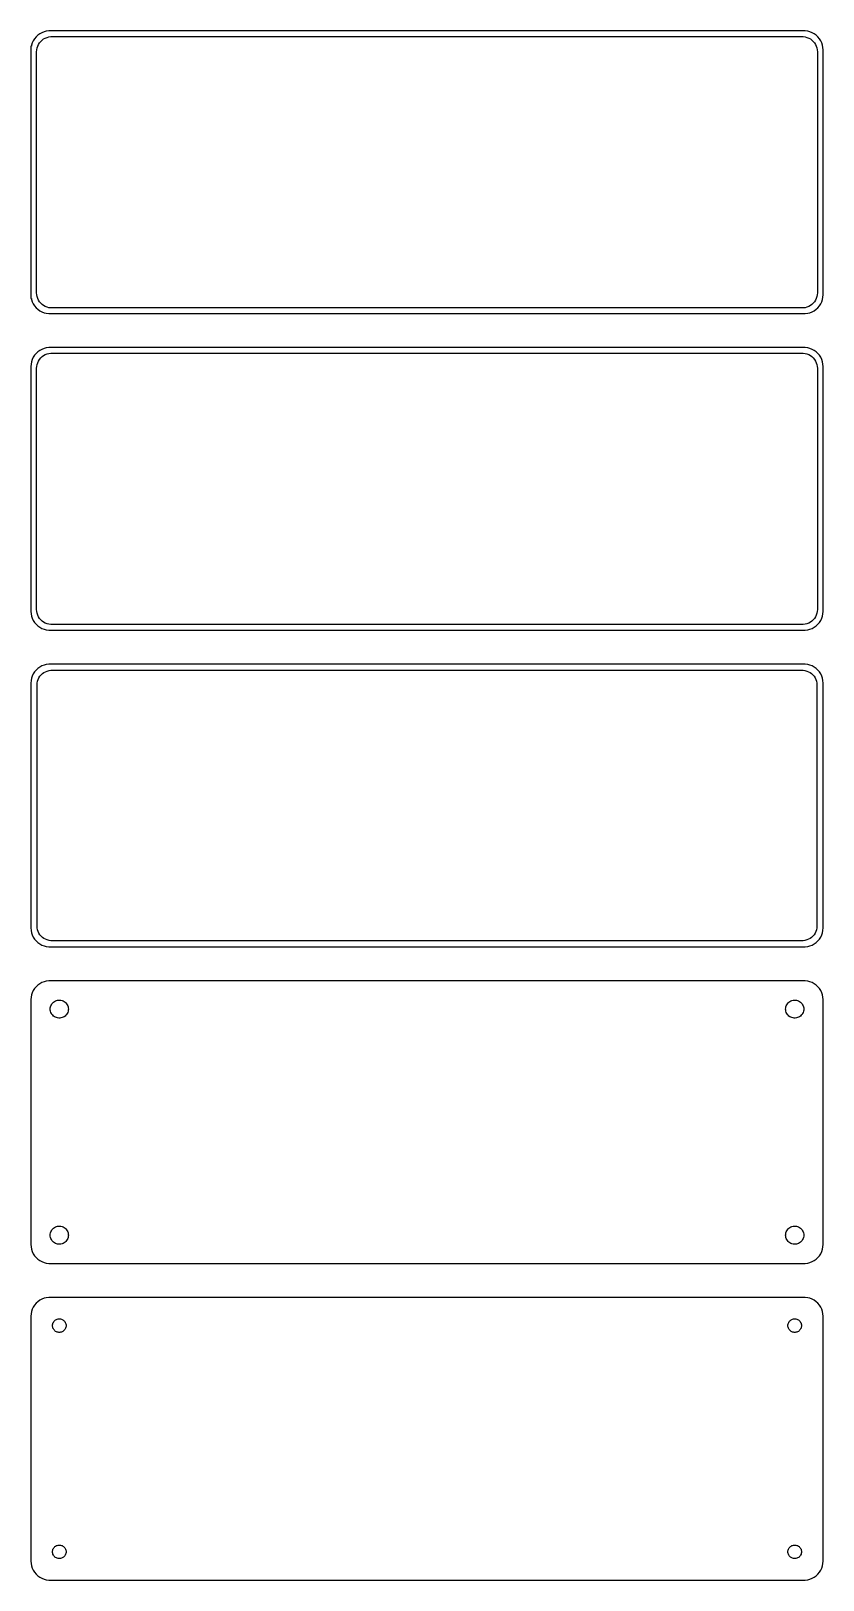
# Model space of a CAD drawing. Header units: metres. Extents: x -105 to 105, y 299 to 709.
import ezdxf

# ---------------------------------------------------------------- set-up
doc = ezdxf.new("R2010")
doc.units = ezdxf.units.M

msp = doc.modelspace()

# ---------------------------------------------------------------- linework, layer by layer
for p, q in [((-104.382, 706.909), (-104.649, 706.341)), ((-104.045, 707.439), (-104.382, 706.909)), ((-103.645, 707.923), (-104.045, 707.439)), ((-103.187, 708.353), (-103.645, 707.923)), ((-102.679, 708.722), (-103.187, 708.353)), ((-102.129, 709.024), (-102.679, 708.722)), ((-102.416, 706.738), (-102.05, 707.082)), ((-101.545, 709.255), (-102.129, 709.024)), ((-102.05, 707.082), (-101.643, 707.377)), ((-101.643, 707.377), (-101.203, 707.619)), ((-100.937, 709.411), (-101.545, 709.255)), ((-101.203, 707.619), (-100.736, 707.804)), ((-100.314, 709.49), (-100.937, 709.411)), ((-100.736, 707.804), (-100.25, 707.929)), ((100.314, 709.49), (-100.314, 709.49)), ((-100.25, 707.929), (-99.7512, 707.992)), ((-99.7512, 707.992), (99.7512, 707.992)), ((99.7512, 707.992), (100.25, 707.929)), ((100.25, 707.929), (100.736, 707.804)), ((100.937, 709.411), (100.314, 709.49)), ((100.736, 707.804), (101.203, 707.619)), ((101.545, 709.255), (100.937, 709.411)), ((101.203, 707.619), (101.643, 707.377)), ((102.129, 709.024), (101.545, 709.255)), ((101.643, 707.377), (102.05, 707.082)), ((102.05, 707.082), (102.416, 706.738)), ((102.679, 708.722), (102.129, 709.024)), ((103.187, 708.353), (102.679, 708.722)), ((103.645, 707.923), (103.187, 708.353)), ((104.045, 707.439), (103.645, 707.923)), ((104.382, 706.909), (104.045, 707.439)), ((104.649, 706.341), (104.382, 706.909)), ((-104.9, 705.444), (-105, 705.444)), ((-105, 705.444), (-105, 638.556)), ((-104.843, 705.743), (-104.9, 705.444)), ((-104.649, 706.341), (-104.843, 705.743)), ((-103.5, 704), (-103.468, 704.501)), ((-103.5, 640), (-103.5, 704)), ((-103.468, 704.501), (-103.374, 704.995)), ((-103.374, 704.995), (-103.219, 705.472)), ((-103.219, 705.472), (-103.005, 705.927)), ((-103.005, 705.927), (-102.736, 706.351)), ((-102.736, 706.351), (-102.416, 706.738)), ((102.416, 706.738), (102.736, 706.351)), ((102.736, 706.351), (103.005, 705.927)), ((103.005, 705.927), (103.219, 705.472)), ((103.219, 705.472), (103.374, 704.995)), ((103.374, 704.995), (103.468, 704.501)), ((103.468, 704.501), (103.5, 704)), ((103.5, 704), (103.5, 640)), ((104.843, 705.743), (104.649, 706.341)), ((104.961, 705.127), (104.843, 705.743)), ((105, 704.5), (104.961, 705.127)), ((105, 639.5), (105, 704.5)), ((-105, 638.556), (-104.9, 638.556)), ((-104.9, 638.556), (-104.843, 638.257)), ((-104.843, 638.257), (-104.649, 637.659)), ((-104.649, 637.659), (-104.382, 637.091)), ((-104.382, 637.091), (-104.045, 636.561)), ((-103.468, 639.499), (-103.5, 640)), ((-103.374, 639.005), (-103.468, 639.499)), ((-103.219, 638.528), (-103.374, 639.005)), ((-103.005, 638.073), (-103.219, 638.528)), ((-102.736, 637.649), (-103.005, 638.073)), ((-102.416, 637.262), (-102.736, 637.649)), ((-102.05, 636.918), (-102.416, 637.262)), ((102.416, 637.262), (102.05, 636.918)), ((102.736, 637.649), (102.416, 637.262)), ((103.005, 638.073), (102.736, 637.649)), ((103.219, 638.528), (103.005, 638.073)), ((103.374, 639.005), (103.219, 638.528)), ((103.468, 639.499), (103.374, 639.005)), ((103.5, 640), (103.468, 639.499)), ((104.045, 636.561), (104.382, 637.091)), ((104.382, 637.091), (104.649, 637.659)), ((104.649, 637.659), (104.843, 638.257)), ((104.843, 638.257), (104.961, 638.873)), ((104.961, 638.873), (105, 639.5)), ((-104.045, 636.561), (-103.645, 636.077)), ((-103.645, 636.077), (-103.187, 635.647)), ((-103.187, 635.647), (-102.679, 635.278)), ((-102.679, 635.278), (-102.129, 634.976)), ((-102.129, 634.976), (-101.545, 634.745)), ((-101.643, 636.623), (-102.05, 636.918)), ((-101.203, 636.381), (-101.643, 636.623)), ((-101.545, 634.745), (-100.937, 634.589)), ((-100.736, 636.196), (-101.203, 636.381)), ((-100.937, 634.589), (-100.314, 634.51)), ((-100.25, 636.071), (-100.736, 636.196)), ((-100.314, 634.51), (100.314, 634.51)), ((-99.7512, 636.008), (-100.25, 636.071)), ((99.7512, 636.008), (-99.7512, 636.008)), ((100.25, 636.071), (99.7512, 636.008)), ((100.736, 636.196), (100.25, 636.071)), ((100.314, 634.51), (100.937, 634.589)), ((101.203, 636.381), (100.736, 636.196)), ((100.937, 634.589), (101.545, 634.745)), ((101.643, 636.623), (101.203, 636.381)), ((101.545, 634.745), (102.129, 634.976)), ((102.05, 636.918), (101.643, 636.623)), ((102.129, 634.976), (102.679, 635.278)), ((102.679, 635.278), (103.187, 635.647)), ((103.187, 635.647), (103.645, 636.077)), ((103.645, 636.077), (104.045, 636.561)), ((-102.679, 624.722), (-103.187, 624.353)), ((-102.129, 625.024), (-102.679, 624.722)), ((-101.545, 625.255), (-102.129, 625.024)), ((-100.937, 625.411), (-101.545, 625.255)), ((-100.314, 625.49), (-100.937, 625.411)), ((100.314, 625.49), (-100.314, 625.49)), ((100.937, 625.411), (100.314, 625.49)), ((101.545, 625.255), (100.937, 625.411)), ((102.129, 625.024), (101.545, 625.255)), ((102.679, 624.722), (102.129, 625.024)), ((103.187, 624.353), (102.679, 624.722)), ((-104.961, 621.127), (-105, 620.5)), ((-104.843, 621.743), (-104.961, 621.127)), ((-104.649, 622.341), (-104.843, 621.743)), ((-104.382, 622.909), (-104.649, 622.341)), ((-104.045, 623.439), (-104.382, 622.909)), ((-103.645, 623.923), (-104.045, 623.439)), ((-103.187, 624.353), (-103.645, 623.923)), ((-103.468, 620.501), (-103.374, 620.995)), ((-103.374, 620.995), (-103.219, 621.472)), ((-103.219, 621.472), (-103.005, 621.927)), ((-103.005, 621.927), (-102.736, 622.351)), ((-102.736, 622.351), (-102.416, 622.738)), ((-102.416, 622.738), (-102.05, 623.082)), ((-102.05, 623.082), (-101.643, 623.377)), ((-101.643, 623.377), (-101.203, 623.619)), ((-101.203, 623.619), (-100.736, 623.804)), ((-100.736, 623.804), (-100.25, 623.929)), ((-100.25, 623.929), (-99.7512, 623.992)), ((-99.7512, 623.992), (99.7512, 623.992)), ((99.7512, 623.992), (100.25, 623.929)), ((100.25, 623.929), (100.736, 623.804)), ((100.736, 623.804), (101.203, 623.619)), ((101.203, 623.619), (101.643, 623.377)), ((101.643, 623.377), (102.05, 623.082)), ((102.05, 623.082), (102.416, 622.738)), ((102.416, 622.738), (102.736, 622.351)), ((102.736, 622.351), (103.005, 621.927)), ((103.005, 621.927), (103.219, 621.472)), ((103.645, 623.923), (103.187, 624.353)), ((103.219, 621.472), (103.374, 620.995)), ((103.374, 620.995), (103.468, 620.501)), ((104.045, 623.439), (103.645, 623.923)), ((104.382, 622.909), (104.045, 623.439)), ((104.649, 622.341), (104.382, 622.909)), ((104.843, 621.743), (104.649, 622.341)), ((104.961, 621.127), (104.843, 621.743)), ((105, 620.5), (104.961, 621.127)), ((-105, 620.5), (-105, 555.5)), ((-103.5, 620), (-103.468, 620.501)), ((-103.5, 556), (-103.5, 620)), ((103.468, 620.501), (103.5, 620)), ((103.5, 620), (103.5, 556)), ((105, 555.5), (105, 620.5)), ((-105, 555.5), (-104.961, 554.873)), ((-104.961, 554.873), (-104.843, 554.257)), ((-103.468, 555.499), (-103.5, 556)), ((-103.374, 555.005), (-103.468, 555.499)), ((-103.219, 554.528), (-103.374, 555.005)), ((103.374, 555.005), (103.219, 554.528)), ((103.468, 555.499), (103.374, 555.005)), ((103.5, 556), (103.468, 555.499)), ((104.843, 554.257), (104.961, 554.873)), ((104.961, 554.873), (105, 555.5)), ((-104.843, 554.257), (-104.649, 553.659)), ((-104.649, 553.659), (-104.382, 553.091)), ((-104.382, 553.091), (-104.045, 552.561)), ((-104.045, 552.561), (-103.645, 552.077)), ((-103.645, 552.077), (-103.187, 551.647)), ((-103.005, 554.073), (-103.219, 554.528)), ((-103.187, 551.647), (-102.679, 551.278)), ((-102.736, 553.649), (-103.005, 554.073)), ((-102.416, 553.262), (-102.736, 553.649)), ((-102.679, 551.278), (-102.129, 550.976)), ((-102.05, 552.918), (-102.416, 553.262)), ((-102.129, 550.976), (-101.545, 550.745)), ((-101.643, 552.623), (-102.05, 552.918)), ((-101.203, 552.381), (-101.643, 552.623)), ((-101.545, 550.745), (-100.937, 550.589)), ((-100.736, 552.196), (-101.203, 552.381)), ((-100.25, 552.071), (-100.736, 552.196)), ((-99.7512, 552.008), (-100.25, 552.071)), ((99.7512, 552.008), (-99.7512, 552.008)), ((100.25, 552.071), (99.7512, 552.008)), ((100.736, 552.196), (100.25, 552.071)), ((101.203, 552.381), (100.736, 552.196)), ((100.937, 550.589), (101.545, 550.745)), ((101.643, 552.623), (101.203, 552.381)), ((101.545, 550.745), (102.129, 550.976)), ((102.05, 552.918), (101.643, 552.623)), ((102.416, 553.262), (102.05, 552.918)), ((102.129, 550.976), (102.679, 551.278)), ((102.736, 553.649), (102.416, 553.262)), ((102.679, 551.278), (103.187, 551.647)), ((103.005, 554.073), (102.736, 553.649)), ((103.219, 554.528), (103.005, 554.073)), ((103.187, 551.647), (103.645, 552.077)), ((103.645, 552.077), (104.045, 552.561)), ((104.045, 552.561), (104.382, 553.091)), ((104.382, 553.091), (104.649, 553.659)), ((104.649, 553.659), (104.843, 554.257)), ((-100.937, 550.589), (-100.314, 550.51)), ((-100.314, 550.51), (100.314, 550.51)), ((100.314, 550.51), (100.937, 550.589)), ((-104.382, 538.909), (-104.649, 538.341)), ((-104.045, 539.439), (-104.382, 538.909)), ((-103.645, 539.923), (-104.045, 539.439)), ((-103.187, 540.353), (-103.645, 539.923)), ((-102.679, 540.722), (-103.187, 540.353)), ((-102.129, 541.024), (-102.679, 540.722)), ((-102.633, 538.276), (-102.323, 538.651)), ((-102.323, 538.651), (-101.969, 538.984)), ((-101.545, 541.255), (-102.129, 541.024)), ((-101.969, 538.984), (-101.575, 539.27)), ((-101.575, 539.27), (-101.149, 539.504)), ((-100.937, 541.411), (-101.545, 541.255)), ((-101.149, 539.504), (-100.697, 539.683)), ((-100.314, 541.49), (-100.937, 541.411)), ((-100.697, 539.683), (-100.226, 539.804)), ((100.314, 541.49), (-100.314, 541.49)), ((-100.226, 539.804), (-99.7432, 539.865)), ((-99.7432, 539.865), (99.7432, 539.865)), ((99.7432, 539.865), (100.226, 539.804)), ((100.226, 539.804), (100.697, 539.683)), ((100.937, 541.411), (100.314, 541.49)), ((100.697, 539.683), (101.149, 539.504)), ((101.545, 541.255), (100.937, 541.411)), ((101.149, 539.504), (101.575, 539.27)), ((102.129, 541.024), (101.545, 541.255)), ((101.575, 539.27), (101.969, 538.984)), ((101.969, 538.984), (102.323, 538.651)), ((102.679, 540.722), (102.129, 541.024)), ((102.323, 538.651), (102.633, 538.276)), ((103.187, 540.353), (102.679, 540.722)), ((103.645, 539.923), (103.187, 540.353)), ((104.045, 539.439), (103.645, 539.923)), ((104.382, 538.909), (104.045, 539.439)), ((104.649, 538.341), (104.382, 538.909)), ((-104.961, 537.127), (-105, 536.5)), ((-105, 536.5), (-105, 471.5)), ((-104.843, 537.743), (-104.961, 537.127)), ((-104.649, 538.341), (-104.843, 537.743)), ((-103.373, 536), (-103.342, 536.485)), ((-103.373, 472), (-103.373, 536)), ((-103.342, 536.485), (-103.251, 536.963)), ((-103.251, 536.963), (-103.101, 537.426)), ((-103.101, 537.426), (-102.894, 537.866)), ((-102.894, 537.866), (-102.633, 538.276)), ((102.633, 538.276), (102.894, 537.866)), ((102.894, 537.866), (103.101, 537.426)), ((103.101, 537.426), (103.251, 536.963)), ((103.251, 536.963), (103.342, 536.485)), ((103.342, 536.485), (103.373, 536)), ((103.373, 536), (103.373, 472)), ((104.843, 537.743), (104.649, 538.341)), ((104.961, 537.127), (104.843, 537.743)), ((105, 536.5), (104.961, 537.127)), ((105, 471.5), (105, 536.5)), ((-105, 471.5), (-104.961, 470.873)), ((-104.961, 470.873), (-104.843, 470.257)), ((-104.843, 470.257), (-104.649, 469.659)), ((-104.649, 469.659), (-104.382, 469.091)), ((-104.382, 469.091), (-104.045, 468.561)), ((-104.045, 468.561), (-103.645, 468.077)), ((-103.342, 471.515), (-103.373, 472)), ((-103.251, 471.037), (-103.342, 471.515)), ((-103.101, 470.574), (-103.251, 471.037)), ((-102.894, 470.134), (-103.101, 470.574)), ((-102.633, 469.724), (-102.894, 470.134)), ((-102.323, 469.349), (-102.633, 469.724)), ((-101.969, 469.016), (-102.323, 469.349)), ((-101.575, 468.73), (-101.969, 469.016)), ((-101.149, 468.496), (-101.575, 468.73)), ((101.575, 468.73), (101.149, 468.496)), ((101.969, 469.016), (101.575, 468.73)), ((102.323, 469.349), (101.969, 469.016)), ((102.633, 469.724), (102.323, 469.349)), ((102.894, 470.134), (102.633, 469.724)), ((103.101, 470.574), (102.894, 470.134)), ((103.251, 471.037), (103.101, 470.574)), ((103.342, 471.515), (103.251, 471.037)), ((103.373, 472), (103.342, 471.515)), ((103.645, 468.077), (104.045, 468.561)), ((104.045, 468.561), (104.382, 469.091)), ((104.382, 469.091), (104.649, 469.659)), ((104.649, 469.659), (104.843, 470.257)), ((104.843, 470.257), (104.961, 470.873)), ((104.961, 470.873), (105, 471.5)), ((-103.645, 468.077), (-103.187, 467.647)), ((-103.187, 467.647), (-102.679, 467.278)), ((-102.679, 467.278), (-102.129, 466.976)), ((-102.129, 466.976), (-101.545, 466.745)), ((-101.545, 466.745), (-100.937, 466.589)), ((-100.697, 468.317), (-101.149, 468.496)), ((-100.937, 466.589), (-100.314, 466.51)), ((-100.226, 468.196), (-100.697, 468.317)), ((-100.314, 466.51), (100.314, 466.51)), ((-99.7432, 468.135), (-100.226, 468.196)), ((99.7432, 468.135), (-99.7432, 468.135)), ((100.226, 468.196), (99.7432, 468.135)), ((100.697, 468.317), (100.226, 468.196)), ((100.314, 466.51), (100.937, 466.589)), ((101.149, 468.496), (100.697, 468.317)), ((100.937, 466.589), (101.545, 466.745)), ((101.545, 466.745), (102.129, 466.976)), ((102.129, 466.976), (102.679, 467.278)), ((102.679, 467.278), (103.187, 467.647)), ((103.187, 467.647), (103.645, 468.077)), ((-103.187, 456.353), (-103.645, 455.923)), ((-102.679, 456.722), (-103.187, 456.353)), ((-102.129, 457.024), (-102.679, 456.722)), ((-101.545, 457.255), (-102.129, 457.024)), ((-100.937, 457.411), (-101.545, 457.255)), ((-100.314, 457.49), (-100.937, 457.411)), ((100.314, 457.49), (-100.314, 457.49)), ((100.937, 457.411), (100.314, 457.49)), ((101.545, 457.255), (100.937, 457.411)), ((102.129, 457.024), (101.545, 457.255)), ((102.679, 456.722), (102.129, 457.024)), ((103.187, 456.353), (102.679, 456.722)), ((103.645, 455.923), (103.187, 456.353)), ((-104.961, 453.127), (-105, 452.5)), ((-105, 452.5), (-105, 387.5)), ((-104.843, 453.743), (-104.961, 453.127)), ((-104.649, 454.341), (-104.843, 453.743)), ((-104.382, 454.909), (-104.649, 454.341)), ((-104.045, 455.439), (-104.382, 454.909)), ((-103.645, 455.923), (-104.045, 455.439)), ((-98.786, 452.026), (-98.5219, 452.172)), ((-98.5219, 452.172), (-98.2416, 452.283)), ((-98.2416, 452.283), (-97.9497, 452.357)), ((-97.9497, 452.357), (-97.6507, 452.395)), ((-97.6507, 452.395), (-97.3493, 452.395)), ((-97.3493, 452.395), (-97.0503, 452.357)), ((-97.0503, 452.357), (-96.7584, 452.283)), ((-96.7584, 452.283), (-96.4781, 452.172)), ((-96.4781, 452.172), (-96.214, 452.026)), ((96.214, 452.026), (96.4781, 452.172)), ((96.4781, 452.172), (96.7584, 452.283)), ((96.7584, 452.283), (97.0503, 452.357)), ((97.0503, 452.357), (97.3493, 452.395)), ((97.3493, 452.395), (97.6507, 452.395)), ((97.6507, 452.395), (97.9497, 452.357)), ((97.9497, 452.357), (98.2416, 452.283)), ((98.2416, 452.283), (98.5219, 452.172)), ((98.5219, 452.172), (98.786, 452.026)), ((104.045, 455.439), (103.645, 455.923)), ((104.382, 454.909), (104.045, 455.439)), ((104.649, 454.341), (104.382, 454.909)), ((104.843, 453.743), (104.649, 454.341)), ((104.961, 453.127), (104.843, 453.743)), ((105, 452.5), (104.961, 453.127)), ((105, 387.5), (105, 452.5)), ((-99.9, 450), (-99.8811, 450.301)), ((-99.8811, 449.699), (-99.9, 450)), ((-99.8811, 450.301), (-99.8246, 450.597)), ((-99.8246, 449.403), (-99.8811, 449.699)), ((-99.8246, 450.597), (-99.7315, 450.883)), ((-99.7315, 449.117), (-99.8246, 449.403)), ((-99.7315, 450.883), (-99.6031, 451.156)), ((-99.6031, 448.844), (-99.7315, 449.117)), ((-99.6031, 451.156), (-99.4416, 451.411)), ((-99.4416, 448.589), (-99.6031, 448.844)), ((-99.4416, 451.411), (-99.2495, 451.643)), ((-99.2495, 448.357), (-99.4416, 448.589)), ((-99.2495, 451.643), (-99.0298, 451.849)), ((-99.0298, 448.151), (-99.2495, 448.357)), ((-99.0298, 451.849), (-98.786, 452.026)), ((-98.786, 447.974), (-99.0298, 448.151)), ((-98.5219, 447.828), (-98.786, 447.974)), ((-96.214, 447.974), (-96.4781, 447.828)), ((-96.214, 452.026), (-95.9702, 451.849)), ((-95.9702, 448.151), (-96.214, 447.974)), ((-95.9702, 451.849), (-95.7505, 451.643)), ((-95.7505, 448.357), (-95.9702, 448.151)), ((-95.7505, 451.643), (-95.5583, 451.411)), ((-95.5583, 448.589), (-95.7505, 448.357)), ((-95.5583, 451.411), (-95.3969, 451.156)), ((-95.3969, 448.844), (-95.5583, 448.589)), ((-95.3969, 451.156), (-95.2685, 450.883)), ((-95.2685, 449.117), (-95.3969, 448.844)), ((-95.2685, 450.883), (-95.1754, 450.597)), ((-95.1754, 449.403), (-95.2685, 449.117)), ((-95.1754, 450.597), (-95.1189, 450.301)), ((-95.1189, 449.699), (-95.1754, 449.403)), ((-95.1189, 450.301), (-95.1, 450)), ((-95.1, 450), (-95.1189, 449.699)), ((95.1, 450), (95.1189, 450.301)), ((95.1189, 449.699), (95.1, 450)), ((95.1189, 450.301), (95.1754, 450.597)), ((95.1754, 449.403), (95.1189, 449.699)), ((95.1754, 450.597), (95.2685, 450.883)), ((95.2685, 449.117), (95.1754, 449.403)), ((95.2685, 450.883), (95.3969, 451.156)), ((95.3969, 448.844), (95.2685, 449.117)), ((95.3969, 451.156), (95.5583, 451.411)), ((95.5583, 448.589), (95.3969, 448.844)), ((95.5583, 451.411), (95.7505, 451.643)), ((95.7505, 448.357), (95.5583, 448.589)), ((95.7505, 451.643), (95.9702, 451.849)), ((95.9702, 448.151), (95.7505, 448.357)), ((95.9702, 451.849), (96.214, 452.026)), ((96.214, 447.974), (95.9702, 448.151)), ((96.4781, 447.828), (96.214, 447.974)), ((98.786, 447.974), (98.5219, 447.828)), ((98.786, 452.026), (99.0298, 451.849)), ((99.0298, 448.151), (98.786, 447.974)), ((99.0298, 451.849), (99.2495, 451.643)), ((99.2495, 448.357), (99.0298, 448.151)), ((99.2495, 451.643), (99.4416, 451.411)), ((99.4416, 448.589), (99.2495, 448.357)), ((99.4416, 451.411), (99.6031, 451.156)), ((99.6031, 448.844), (99.4416, 448.589)), ((99.6031, 451.156), (99.7315, 450.883)), ((99.7315, 449.117), (99.6031, 448.844)), ((99.7315, 450.883), (99.8246, 450.597)), ((99.8246, 449.403), (99.7315, 449.117)), ((99.8246, 450.597), (99.8811, 450.301)), ((99.8811, 449.699), (99.8246, 449.403)), ((99.8811, 450.301), (99.9, 450)), ((99.9, 450), (99.8811, 449.699)), ((-98.2416, 447.717), (-98.5219, 447.828)), ((-97.9497, 447.643), (-98.2416, 447.717)), ((-97.6507, 447.605), (-97.9497, 447.643)), ((-97.3493, 447.605), (-97.6507, 447.605)), ((-97.0503, 447.643), (-97.3493, 447.605)), ((-96.7584, 447.717), (-97.0503, 447.643)), ((-96.4781, 447.828), (-96.7584, 447.717)), ((96.7584, 447.717), (96.4781, 447.828)), ((97.0503, 447.643), (96.7584, 447.717)), ((97.3493, 447.605), (97.0503, 447.643)), ((97.6507, 447.605), (97.3493, 447.605)), ((97.9497, 447.643), (97.6507, 447.605)), ((98.2416, 447.717), (97.9497, 447.643)), ((98.5219, 447.828), (98.2416, 447.717)), ((-99.8811, 390.301), (-99.8246, 390.597)), ((-99.8246, 390.597), (-99.7315, 390.883)), ((-99.7315, 390.883), (-99.6031, 391.156)), ((-99.6031, 391.156), (-99.4416, 391.411)), ((-99.4416, 391.411), (-99.2495, 391.643)), ((-99.2495, 391.643), (-99.0298, 391.849)), ((-99.0298, 391.849), (-98.786, 392.026)), ((-98.786, 392.026), (-98.5219, 392.172)), ((-98.5219, 392.172), (-98.2416, 392.283)), ((-98.2416, 392.283), (-97.9497, 392.357)), ((-97.9497, 392.357), (-97.6507, 392.395)), ((-97.6507, 392.395), (-97.3493, 392.395)), ((-97.3493, 392.395), (-97.0503, 392.357)), ((-97.0503, 392.357), (-96.7584, 392.283)), ((-96.7584, 392.283), (-96.4781, 392.172)), ((-96.4781, 392.172), (-96.214, 392.026)), ((-96.214, 392.026), (-95.9702, 391.849)), ((-95.9702, 391.849), (-95.7505, 391.643)), ((-95.7505, 391.643), (-95.5583, 391.411)), ((-95.5583, 391.411), (-95.3969, 391.156)), ((-95.3969, 391.156), (-95.2685, 390.883)), ((-95.2685, 390.883), (-95.1754, 390.597)), ((-95.1754, 390.597), (-95.1189, 390.301)), ((95.1189, 390.301), (95.1754, 390.597)), ((95.1754, 390.597), (95.2685, 390.883)), ((95.2685, 390.883), (95.3969, 391.156)), ((95.3969, 391.156), (95.5583, 391.411)), ((95.5583, 391.411), (95.7505, 391.643)), ((95.7505, 391.643), (95.9702, 391.849)), ((95.9702, 391.849), (96.214, 392.026)), ((96.214, 392.026), (96.4781, 392.172)), ((96.4781, 392.172), (96.7584, 392.283)), ((96.7584, 392.283), (97.0503, 392.357)), ((97.0503, 392.357), (97.3493, 392.395)), ((97.3493, 392.395), (97.6507, 392.395)), ((97.6507, 392.395), (97.9497, 392.357)), ((97.9497, 392.357), (98.2416, 392.283)), ((98.2416, 392.283), (98.5219, 392.172)), ((98.5219, 392.172), (98.786, 392.026)), ((98.786, 392.026), (99.0298, 391.849)), ((99.0298, 391.849), (99.2495, 391.643)), ((99.2495, 391.643), (99.4416, 391.411)), ((99.4416, 391.411), (99.6031, 391.156)), ((99.6031, 391.156), (99.7315, 390.883)), ((99.7315, 390.883), (99.8246, 390.597)), ((99.8246, 390.597), (99.8811, 390.301)), ((-105, 387.5), (-104.961, 386.873)), ((-104.961, 386.873), (-104.843, 386.257)), ((-99.9, 390), (-99.8811, 390.301)), ((-99.8811, 389.699), (-99.9, 390)), ((-99.8246, 389.403), (-99.8811, 389.699)), ((-99.7315, 389.117), (-99.8246, 389.403)), ((-99.6031, 388.844), (-99.7315, 389.117)), ((-99.4416, 388.589), (-99.6031, 388.844)), ((-99.2495, 388.357), (-99.4416, 388.589)), ((-99.0298, 388.151), (-99.2495, 388.357)), ((-98.786, 387.974), (-99.0298, 388.151)), ((-98.5219, 387.828), (-98.786, 387.974)), ((-98.2416, 387.717), (-98.5219, 387.828)), ((-97.9497, 387.643), (-98.2416, 387.717)), ((-97.6507, 387.605), (-97.9497, 387.643)), ((-97.3493, 387.605), (-97.6507, 387.605)), ((-97.0503, 387.643), (-97.3493, 387.605)), ((-96.7584, 387.717), (-97.0503, 387.643)), ((-96.4781, 387.828), (-96.7584, 387.717)), ((-96.214, 387.974), (-96.4781, 387.828)), ((-95.9702, 388.151), (-96.214, 387.974)), ((-95.7505, 388.357), (-95.9702, 388.151)), ((-95.5583, 388.589), (-95.7505, 388.357)), ((-95.3969, 388.844), (-95.5583, 388.589)), ((-95.2685, 389.117), (-95.3969, 388.844)), ((-95.1754, 389.403), (-95.2685, 389.117)), ((-95.1189, 389.699), (-95.1754, 389.403)), ((-95.1189, 390.301), (-95.1, 390)), ((-95.1, 390), (-95.1189, 389.699)), ((95.1, 390), (95.1189, 390.301)), ((95.1189, 389.699), (95.1, 390)), ((95.1754, 389.403), (95.1189, 389.699)), ((95.2685, 389.117), (95.1754, 389.403)), ((95.3969, 388.844), (95.2685, 389.117)), ((95.5583, 388.589), (95.3969, 388.844)), ((95.7505, 388.357), (95.5583, 388.589)), ((95.9702, 388.151), (95.7505, 388.357)), ((96.214, 387.974), (95.9702, 388.151)), ((96.4781, 387.828), (96.214, 387.974)), ((96.7584, 387.717), (96.4781, 387.828)), ((97.0503, 387.643), (96.7584, 387.717)), ((97.3493, 387.605), (97.0503, 387.643)), ((97.6507, 387.605), (97.3493, 387.605)), ((97.9497, 387.643), (97.6507, 387.605)), ((98.2416, 387.717), (97.9497, 387.643)), ((98.5219, 387.828), (98.2416, 387.717)), ((98.786, 387.974), (98.5219, 387.828)), ((99.0298, 388.151), (98.786, 387.974)), ((99.2495, 388.357), (99.0298, 388.151)), ((99.4416, 388.589), (99.2495, 388.357)), ((99.6031, 388.844), (99.4416, 388.589)), ((99.7315, 389.117), (99.6031, 388.844)), ((99.8246, 389.403), (99.7315, 389.117)), ((99.8811, 389.699), (99.8246, 389.403)), ((99.8811, 390.301), (99.9, 390)), ((99.9, 390), (99.8811, 389.699)), ((104.843, 386.257), (104.961, 386.873)), ((104.961, 386.873), (105, 387.5)), ((-104.843, 386.257), (-104.649, 385.659)), ((-104.649, 385.659), (-104.382, 385.091)), ((-104.382, 385.091), (-104.045, 384.561)), ((-104.045, 384.561), (-103.645, 384.077)), ((-103.645, 384.077), (-103.187, 383.647)), ((-103.187, 383.647), (-102.679, 383.278)), ((-102.679, 383.278), (-102.129, 382.976)), ((-102.129, 382.976), (-101.545, 382.745)), ((-101.545, 382.745), (-100.937, 382.589)), ((-100.937, 382.589), (-100.314, 382.51)), ((-100.314, 382.51), (100.314, 382.51)), ((100.314, 382.51), (100.937, 382.589)), ((100.937, 382.589), (101.545, 382.745)), ((101.545, 382.745), (102.129, 382.976)), ((102.129, 382.976), (102.679, 383.278)), ((102.679, 383.278), (103.187, 383.647)), ((103.187, 383.647), (103.645, 384.077)), ((103.645, 384.077), (104.045, 384.561)), ((104.045, 384.561), (104.382, 385.091)), ((104.382, 385.091), (104.649, 385.659)), ((104.649, 385.659), (104.843, 386.257)), ((-104.649, 370.341), (-104.843, 369.743)), ((-104.382, 370.909), (-104.649, 370.341)), ((-104.045, 371.439), (-104.382, 370.909)), ((-103.645, 371.923), (-104.045, 371.439)), ((-103.187, 372.353), (-103.645, 371.923)), ((-102.679, 372.722), (-103.187, 372.353)), ((-102.129, 373.024), (-102.679, 372.722)), ((-101.545, 373.255), (-102.129, 373.024)), ((-100.937, 373.411), (-101.545, 373.255)), ((-100.314, 373.49), (-100.937, 373.411)), ((100.314, 373.49), (-100.314, 373.49)), ((100.937, 373.411), (100.314, 373.49)), ((101.545, 373.255), (100.937, 373.411)), ((102.129, 373.024), (101.545, 373.255)), ((102.679, 372.722), (102.129, 373.024)), ((103.187, 372.353), (102.679, 372.722)), ((103.645, 371.923), (103.187, 372.353)), ((104.045, 371.439), (103.645, 371.923)), ((104.382, 370.909), (104.045, 371.439)), ((104.649, 370.341), (104.382, 370.909)), ((104.843, 369.743), (104.649, 370.341)), ((-104.961, 369.127), (-105, 368.5)), ((-105, 368.5), (-105, 303.5)), ((-104.843, 369.743), (-104.961, 369.127)), ((-99.3, 366), (-99.2858, 366.226)), ((-99.2858, 365.774), (-99.3, 366)), ((-99.2858, 366.226), (-99.2434, 366.448)), ((-99.2434, 365.552), (-99.2858, 365.774)), ((-99.2434, 366.448), (-99.1736, 366.663)), ((-99.1736, 366.663), (-99.0773, 366.867)), ((-99.0773, 366.867), (-98.9562, 367.058)), ((-98.9562, 367.058), (-98.8121, 367.232)), ((-98.8121, 367.232), (-98.6474, 367.387)), ((-98.6474, 367.387), (-98.4645, 367.52)), ((-98.4645, 367.52), (-98.2664, 367.629)), ((-98.2664, 367.629), (-98.0562, 367.712)), ((-98.0562, 367.712), (-97.8373, 367.768)), ((-97.8373, 367.768), (-97.613, 367.796)), ((-97.613, 367.796), (-97.387, 367.796)), ((-97.387, 367.796), (-97.1627, 367.768)), ((-97.1627, 367.768), (-96.9438, 367.712)), ((-96.9438, 367.712), (-96.7336, 367.629)), ((-96.7336, 367.629), (-96.5355, 367.52)), ((-96.5355, 367.52), (-96.3526, 367.387)), ((-96.3526, 367.387), (-96.1879, 367.232)), ((-96.1879, 367.232), (-96.0438, 367.058)), ((-96.0438, 367.058), (-95.9226, 366.867)), ((-95.9226, 366.867), (-95.8264, 366.663)), ((-95.8264, 366.663), (-95.7565, 366.448)), ((-95.7565, 366.448), (-95.7142, 366.226)), ((-95.7142, 365.774), (-95.7565, 365.552)), ((-95.7142, 366.226), (-95.7, 366)), ((-95.7, 366), (-95.7142, 365.774)), ((95.7, 366), (95.7142, 366.226)), ((95.7142, 365.774), (95.7, 366)), ((95.7142, 366.226), (95.7565, 366.448)), ((95.7565, 365.552), (95.7142, 365.774)), ((95.7565, 366.448), (95.8264, 366.663)), ((95.8264, 366.663), (95.9226, 366.867)), ((95.9226, 366.867), (96.0438, 367.058)), ((96.0438, 367.058), (96.1879, 367.232)), ((96.1879, 367.232), (96.3526, 367.387)), ((96.3526, 367.387), (96.5355, 367.52)), ((96.5355, 367.52), (96.7336, 367.629)), ((96.7336, 367.629), (96.9438, 367.712)), ((96.9438, 367.712), (97.1627, 367.768)), ((97.1627, 367.768), (97.387, 367.796)), ((97.387, 367.796), (97.613, 367.796)), ((97.613, 367.796), (97.8373, 367.768)), ((97.8373, 367.768), (98.0562, 367.712)), ((98.0562, 367.712), (98.2664, 367.629)), ((98.2664, 367.629), (98.4645, 367.52)), ((98.4645, 367.52), (98.6474, 367.387)), ((98.6474, 367.387), (98.8121, 367.232)), ((98.8121, 367.232), (98.9562, 367.058)), ((98.9562, 367.058), (99.0773, 366.867)), ((99.0773, 366.867), (99.1736, 366.663)), ((99.1736, 366.663), (99.2434, 366.448)), ((99.2434, 366.448), (99.2858, 366.226)), ((99.2858, 365.774), (99.2434, 365.552)), ((99.2858, 366.226), (99.3, 366)), ((99.3, 366), (99.2858, 365.774)), ((104.961, 369.127), (104.843, 369.743)), ((105, 368.5), (104.961, 369.127)), ((105, 303.5), (105, 368.5)), ((-99.1736, 365.337), (-99.2434, 365.552)), ((-99.0773, 365.133), (-99.1736, 365.337)), ((-98.9562, 364.942), (-99.0773, 365.133)), ((-98.8121, 364.768), (-98.9562, 364.942)), ((-98.6474, 364.613), (-98.8121, 364.768)), ((-98.4645, 364.48), (-98.6474, 364.613)), ((-98.2664, 364.371), (-98.4645, 364.48)), ((-98.0562, 364.288), (-98.2664, 364.371)), ((-97.8373, 364.232), (-98.0562, 364.288)), ((-97.613, 364.204), (-97.8373, 364.232)), ((-97.387, 364.204), (-97.613, 364.204)), ((-97.1627, 364.232), (-97.387, 364.204)), ((-96.9438, 364.288), (-97.1627, 364.232)), ((-96.7336, 364.371), (-96.9438, 364.288)), ((-96.5355, 364.48), (-96.7336, 364.371)), ((-96.3526, 364.613), (-96.5355, 364.48)), ((-96.1879, 364.768), (-96.3526, 364.613)), ((-96.0438, 364.942), (-96.1879, 364.768)), ((-95.9226, 365.133), (-96.0438, 364.942)), ((-95.8264, 365.337), (-95.9226, 365.133)), ((-95.7565, 365.552), (-95.8264, 365.337)), ((95.8264, 365.337), (95.7565, 365.552)), ((95.9226, 365.133), (95.8264, 365.337)), ((96.0438, 364.942), (95.9226, 365.133)), ((96.1879, 364.768), (96.0438, 364.942)), ((96.3526, 364.613), (96.1879, 364.768)), ((96.5355, 364.48), (96.3526, 364.613)), ((96.7336, 364.371), (96.5355, 364.48)), ((96.9438, 364.288), (96.7336, 364.371)), ((97.1627, 364.232), (96.9438, 364.288)), ((97.387, 364.204), (97.1627, 364.232)), ((97.613, 364.204), (97.387, 364.204)), ((97.8373, 364.232), (97.613, 364.204)), ((98.0562, 364.288), (97.8373, 364.232)), ((98.2664, 364.371), (98.0562, 364.288)), ((98.4645, 364.48), (98.2664, 364.371)), ((98.6474, 364.613), (98.4645, 364.48)), ((98.8121, 364.768), (98.6474, 364.613)), ((98.9562, 364.942), (98.8121, 364.768)), ((99.0773, 365.133), (98.9562, 364.942)), ((99.1736, 365.337), (99.0773, 365.133)), ((99.2434, 365.552), (99.1736, 365.337)), ((-99.3, 306), (-99.2858, 306.226)), ((-99.2858, 305.774), (-99.3, 306)), ((-99.2858, 306.226), (-99.2434, 306.448)), ((-99.2434, 305.552), (-99.2858, 305.774)), ((-99.2434, 306.448), (-99.1736, 306.663)), ((-99.1736, 305.337), (-99.2434, 305.552)), ((-99.1736, 306.663), (-99.0773, 306.867)), ((-99.0773, 305.133), (-99.1736, 305.337)), ((-99.0773, 306.867), (-98.9562, 307.058)), ((-98.9562, 304.942), (-99.0773, 305.133)), ((-98.9562, 307.058), (-98.8121, 307.232)), ((-98.8121, 304.768), (-98.9562, 304.942)), ((-98.8121, 307.232), (-98.6474, 307.387)), ((-98.6474, 304.613), (-98.8121, 304.768)), ((-98.6474, 307.387), (-98.4645, 307.52)), ((-98.4645, 304.48), (-98.6474, 304.613)), ((-98.4645, 307.52), (-98.2664, 307.629)), ((-98.2664, 304.371), (-98.4645, 304.48)), ((-98.2664, 307.629), (-98.0562, 307.712)), ((-98.0562, 304.288), (-98.2664, 304.371)), ((-98.0562, 307.712), (-97.8373, 307.768)), ((-97.8373, 304.232), (-98.0562, 304.288)), ((-97.8373, 307.768), (-97.613, 307.796)), ((-97.613, 304.204), (-97.8373, 304.232)), ((-97.613, 307.796), (-97.387, 307.796)), ((-97.387, 304.204), (-97.613, 304.204)), ((-97.387, 307.796), (-97.1627, 307.768)), ((-97.1627, 304.232), (-97.387, 304.204)), ((-97.1627, 307.768), (-96.9438, 307.712)), ((-96.9438, 304.288), (-97.1627, 304.232)), ((-96.9438, 307.712), (-96.7336, 307.629)), ((-96.7336, 304.371), (-96.9438, 304.288)), ((-96.7336, 307.629), (-96.5355, 307.52)), ((-96.5355, 304.48), (-96.7336, 304.371)), ((-96.5355, 307.52), (-96.3526, 307.387)), ((-96.3526, 304.613), (-96.5355, 304.48)), ((-96.3526, 307.387), (-96.1879, 307.232)), ((-96.1879, 304.768), (-96.3526, 304.613)), ((-96.1879, 307.232), (-96.0438, 307.058)), ((-96.0438, 304.942), (-96.1879, 304.768)), ((-96.0438, 307.058), (-95.9226, 306.867)), ((-95.9226, 305.133), (-96.0438, 304.942)), ((-95.9226, 306.867), (-95.8264, 306.663)), ((-95.8264, 305.337), (-95.9226, 305.133)), ((-95.8264, 306.663), (-95.7565, 306.448)), ((-95.7565, 305.552), (-95.8264, 305.337)), ((-95.7565, 306.448), (-95.7142, 306.226)), ((-95.7142, 305.774), (-95.7565, 305.552)), ((-95.7142, 306.226), (-95.7, 306)), ((-95.7, 306), (-95.7142, 305.774)), ((95.7, 306), (95.7142, 306.226)), ((95.7142, 305.774), (95.7, 306)), ((95.7142, 306.226), (95.7565, 306.448)), ((95.7565, 305.552), (95.7142, 305.774)), ((95.7565, 306.448), (95.8264, 306.663)), ((95.8264, 305.337), (95.7565, 305.552)), ((95.8264, 306.663), (95.9226, 306.867)), ((95.9226, 305.133), (95.8264, 305.337)), ((95.9226, 306.867), (96.0438, 307.058)), ((96.0438, 304.942), (95.9226, 305.133)), ((96.0438, 307.058), (96.1879, 307.232)), ((96.1879, 304.768), (96.0438, 304.942)), ((96.1879, 307.232), (96.3526, 307.387)), ((96.3526, 304.613), (96.1879, 304.768)), ((96.3526, 307.387), (96.5355, 307.52)), ((96.5355, 304.48), (96.3526, 304.613)), ((96.5355, 307.52), (96.7336, 307.629)), ((96.7336, 304.371), (96.5355, 304.48)), ((96.7336, 307.629), (96.9438, 307.712)), ((96.9438, 304.288), (96.7336, 304.371)), ((96.9438, 307.712), (97.1627, 307.768)), ((97.1627, 304.232), (96.9438, 304.288)), ((97.1627, 307.768), (97.387, 307.796)), ((97.387, 304.204), (97.1627, 304.232)), ((97.387, 307.796), (97.613, 307.796)), ((97.613, 304.204), (97.387, 304.204)), ((97.613, 307.796), (97.8373, 307.768)), ((97.8373, 304.232), (97.613, 304.204)), ((97.8373, 307.768), (98.0562, 307.712)), ((98.0562, 304.288), (97.8373, 304.232)), ((98.0562, 307.712), (98.2664, 307.629)), ((98.2664, 304.371), (98.0562, 304.288)), ((98.2664, 307.629), (98.4645, 307.52)), ((98.4645, 304.48), (98.2664, 304.371)), ((98.4645, 307.52), (98.6474, 307.387)), ((98.6474, 304.613), (98.4645, 304.48)), ((98.6474, 307.387), (98.8121, 307.232)), ((98.8121, 304.768), (98.6474, 304.613)), ((98.8121, 307.232), (98.9562, 307.058)), ((98.9562, 304.942), (98.8121, 304.768)), ((98.9562, 307.058), (99.0773, 306.867)), ((99.0773, 305.133), (98.9562, 304.942)), ((99.0773, 306.867), (99.1736, 306.663)), ((99.1736, 305.337), (99.0773, 305.133)), ((99.1736, 306.663), (99.2434, 306.448)), ((99.2434, 305.552), (99.1736, 305.337)), ((99.2434, 306.448), (99.2858, 306.226)), ((99.2858, 305.774), (99.2434, 305.552)), ((99.2858, 306.226), (99.3, 306)), ((99.3, 306), (99.2858, 305.774)), ((-105, 303.5), (-104.961, 302.873)), ((-104.961, 302.873), (-104.843, 302.257)), ((-104.843, 302.257), (-104.649, 301.659)), ((-104.649, 301.659), (-104.382, 301.091)), ((-104.382, 301.091), (-104.045, 300.561)), ((-104.045, 300.561), (-103.645, 300.077)), ((-103.645, 300.077), (-103.187, 299.647)), ((103.187, 299.647), (103.645, 300.077)), ((103.645, 300.077), (104.045, 300.561)), ((104.045, 300.561), (104.382, 301.091)), ((104.382, 301.091), (104.649, 301.659)), ((104.649, 301.659), (104.843, 302.257)), ((104.843, 302.257), (104.961, 302.873)), ((104.961, 302.873), (105, 303.5)), ((-103.187, 299.647), (-102.679, 299.278)), ((-102.679, 299.278), (-102.129, 298.976)), ((-102.129, 298.976), (-101.545, 298.745)), ((-101.545, 298.745), (-100.937, 298.589)), ((-100.937, 298.589), (-100.314, 298.51)), ((-100.314, 298.51), (100.314, 298.51)), ((100.314, 298.51), (100.937, 298.589)), ((100.937, 298.589), (101.545, 298.745)), ((101.545, 298.745), (102.129, 298.976)), ((102.129, 298.976), (102.679, 299.278)), ((102.679, 299.278), (103.187, 299.647))]:
    msp.add_line(p, q)

doc.saveas('drawing.dxf')
